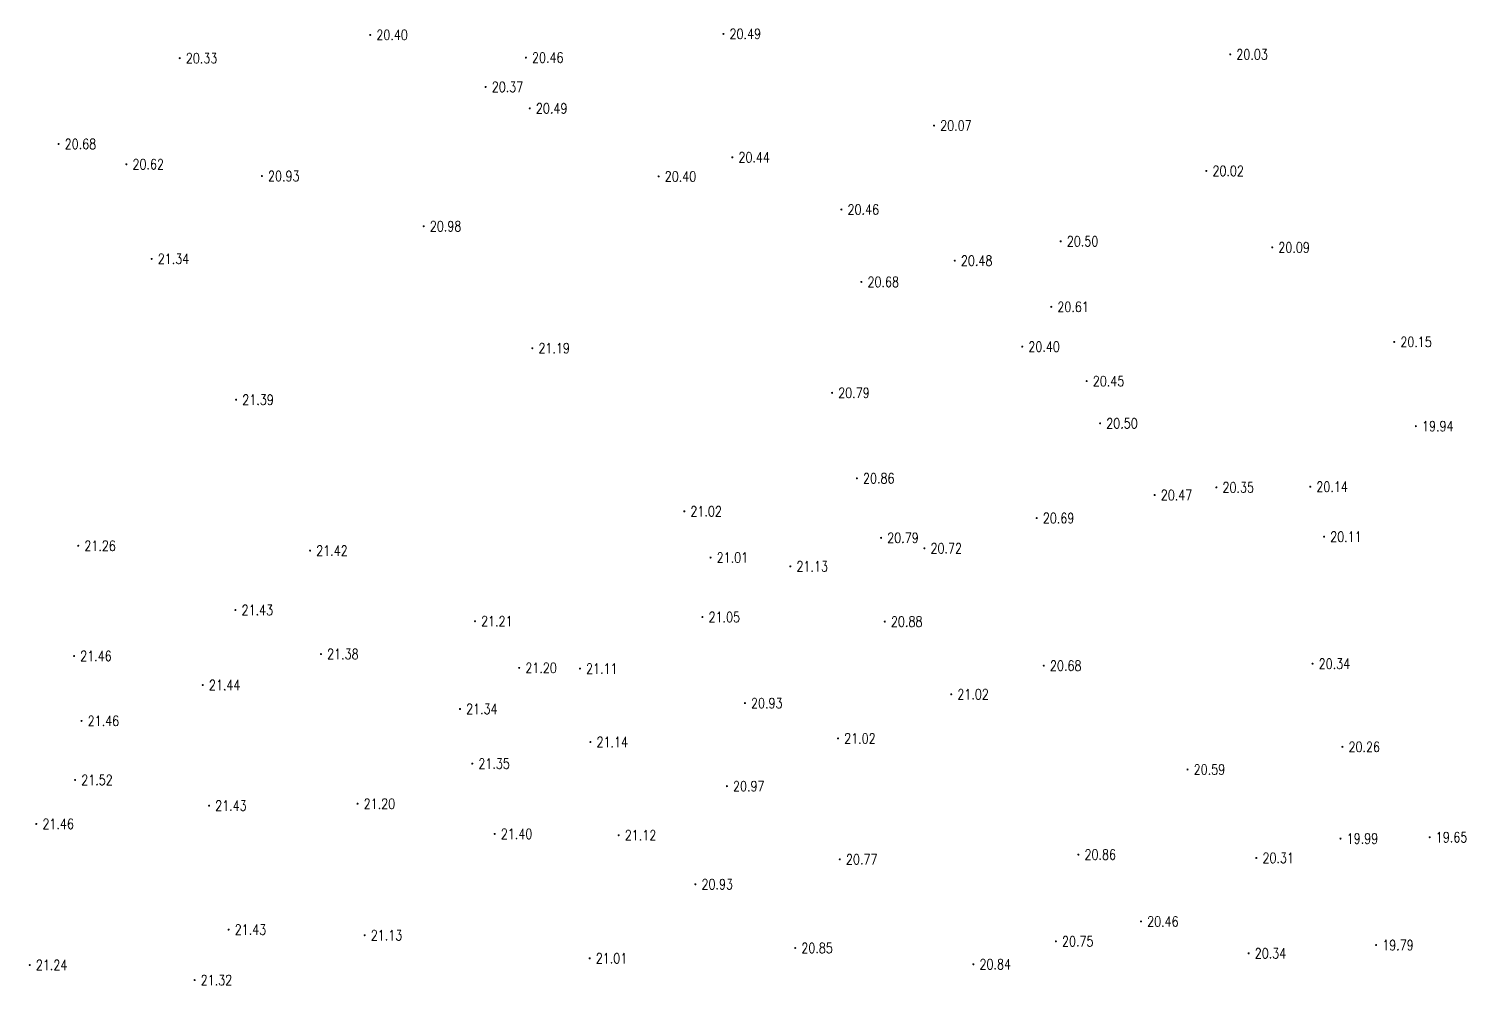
# Model space of a CAD drawing. Extents: x 476861 to 479475, y 2367369 to 2370541.
# Drawn here: x 477507.1 to 477648, y 2368938.6 to 2369032.2 of the extents above; entities that cross this region are included whole.
import ezdxf
from ezdxf.enums import TextEntityAlignment as Align

# ---------------------------------------------------------------- set-up
doc = ezdxf.new("R2010")
doc.units = 0
doc.header["$LTSCALE"] = 0.5
doc.layers.get('0').update_dxf_attribs({"linetype": 'CONTINUOUS'})
doc.layers.add('GCD', color=1, linetype='CONTINUOUS')
doc.styles.add('HZ', font='rs.shx', dxfattribs={"width": 0.8, "bigfont": 'hztxt.shx'})

# ---------------------------------------------------------------- blocks, each defined once
blk = doc.blocks.new('GC200')
at = {"linetype": 'Continuous', "const_width": 0.2, "flags": 128}
blk.add_lwpolyline([(-0.1, 0, 1), (0.1, 0, 1)], format="xyb", close=True, dxfattribs=at)

msp = doc.modelspace()

# ---------------------------------------------------------------- block references
at = {"layer": 'GCD', "linetype": 'Continuous'}
ref = msp.add_blockref('GC200', (477540.6, 2369031.634, 20.402), dxfattribs=dict(at, xscale=0.5, yscale=0.5, zscale=0.5))
ref.add_attrib('height', '20.40', dxfattribs={"linetype": 'Continuous', "height": 1, "style": 'HZ', "width": 0.8}).set_placement((477541.2, 2369031.634, 20.402), align=Align.MIDDLE_LEFT)
ref = msp.add_blockref('GC200', (477575.215, 2369031.734, 20.49), dxfattribs=dict(at, xscale=0.5, yscale=0.5, zscale=0.5))
ref.add_attrib('height', '20.49', dxfattribs={"linetype": 'Continuous', "height": 1, "style": 'HZ', "width": 0.8}).set_placement((477575.815, 2369031.734, 20.49), align=Align.MIDDLE_LEFT)
ref = msp.add_blockref('GC200', (477521.937, 2369029.354, 20.333), dxfattribs=dict(at, xscale=0.5, yscale=0.5, zscale=0.5))
ref.add_attrib('height', '20.33', dxfattribs={"linetype": 'Continuous', "height": 1, "style": 'HZ', "width": 0.8}).set_placement((477522.537, 2369029.354, 20.333), align=Align.MIDDLE_LEFT)
ref = msp.add_blockref('GC200', (477555.857, 2369029.409, 20.455), dxfattribs=dict(at, xscale=0.5, yscale=0.5, zscale=0.5))
ref.add_attrib('height', '20.46', dxfattribs={"linetype": 'Continuous', "height": 1, "style": 'HZ', "width": 0.8}).set_placement((477556.457, 2369029.409, 20.455), align=Align.MIDDLE_LEFT)
ref = msp.add_blockref('GC200', (477624.871, 2369029.725, 20.027), dxfattribs=dict(at, xscale=0.5, yscale=0.5, zscale=0.5))
ref.add_attrib('height', '20.03', dxfattribs={"linetype": 'Continuous', "height": 1, "style": 'HZ', "width": 0.8}).set_placement((477625.471, 2369029.725, 20.027), align=Align.MIDDLE_LEFT)
ref = msp.add_blockref('GC200', (477551.911, 2369026.536, 20.372), dxfattribs=dict(at, xscale=0.5, yscale=0.5, zscale=0.5))
ref.add_attrib('height', '20.37', dxfattribs={"linetype": 'Continuous', "height": 1, "style": 'HZ', "width": 0.8}).set_placement((477552.511, 2369026.536, 20.372), align=Align.MIDDLE_LEFT)
ref = msp.add_blockref('GC200', (477556.239, 2369024.438, 20.486), dxfattribs=dict(at, xscale=0.5, yscale=0.5, zscale=0.5))
ref.add_attrib('height', '20.49', dxfattribs={"linetype": 'Continuous', "height": 1, "style": 'HZ', "width": 0.8}).set_placement((477556.839, 2369024.438, 20.486), align=Align.MIDDLE_LEFT)
ref = msp.add_blockref('GC200', (477595.849, 2369022.755, 20.07), dxfattribs=dict(at, xscale=0.5, yscale=0.5, zscale=0.5))
ref.add_attrib('height', '20.07', dxfattribs={"linetype": 'Continuous', "height": 1, "style": 'HZ', "width": 0.8}).set_placement((477596.449, 2369022.755, 20.07), align=Align.MIDDLE_LEFT)
ref = msp.add_blockref('GC200', (477510.062, 2369020.952, 20.678), dxfattribs=dict(at, xscale=0.5, yscale=0.5, zscale=0.5))
ref.add_attrib('height', '20.68', dxfattribs={"linetype": 'Continuous', "height": 1, "style": 'HZ', "width": 0.8}).set_placement((477510.662, 2369020.952, 20.678), align=Align.MIDDLE_LEFT)
ref = msp.add_blockref('GC200', (477516.707, 2369018.964, 20.617), dxfattribs=dict(at, xscale=0.5, yscale=0.5, zscale=0.5))
ref.add_attrib('height', '20.62', dxfattribs={"linetype": 'Continuous', "height": 1, "style": 'HZ', "width": 0.8}).set_placement((477517.307, 2369018.964, 20.617), align=Align.MIDDLE_LEFT)
ref = msp.add_blockref('GC200', (477576.083, 2369019.643, 20.439), dxfattribs=dict(at, xscale=0.5, yscale=0.5, zscale=0.5))
ref.add_attrib('height', '20.44', dxfattribs={"linetype": 'Continuous', "height": 1, "style": 'HZ', "width": 0.8}).set_placement((477576.683, 2369019.643, 20.439), align=Align.MIDDLE_LEFT)
ref = msp.add_blockref('GC200', (477529.986, 2369017.807, 20.929), dxfattribs=dict(at, xscale=0.5, yscale=0.5, zscale=0.5))
ref.add_attrib('height', '20.93', dxfattribs={"linetype": 'Continuous', "height": 1, "style": 'HZ', "width": 0.8}).set_placement((477530.586, 2369017.807, 20.929), align=Align.MIDDLE_LEFT)
ref = msp.add_blockref('GC200', (477568.862, 2369017.771, 20.402), dxfattribs=dict(at, xscale=0.5, yscale=0.5, zscale=0.5))
ref.add_attrib('height', '20.40', dxfattribs={"linetype": 'Continuous', "height": 1, "style": 'HZ', "width": 0.8}).set_placement((477569.462, 2369017.771, 20.402), align=Align.MIDDLE_LEFT)
ref = msp.add_blockref('GC200', (477622.529, 2369018.313, 20.02), dxfattribs=dict(at, xscale=0.5, yscale=0.5, zscale=0.5))
ref.add_attrib('height', '20.02', dxfattribs={"linetype": 'Continuous', "height": 1, "style": 'HZ', "width": 0.8}).set_placement((477623.129, 2369018.313, 20.02), align=Align.MIDDLE_LEFT)
ref = msp.add_blockref('GC200', (477586.778, 2369014.534, 20.457), dxfattribs=dict(at, xscale=0.5, yscale=0.5, zscale=0.5))
ref.add_attrib('height', '20.46', dxfattribs={"linetype": 'Continuous', "height": 1, "style": 'HZ', "width": 0.8}).set_placement((477587.378, 2369014.534, 20.457), align=Align.MIDDLE_LEFT)
ref = msp.add_blockref('GC200', (477545.842, 2369012.893, 20.98), dxfattribs=dict(at, xscale=0.5, yscale=0.5, zscale=0.5))
ref.add_attrib('height', '20.98', dxfattribs={"linetype": 'Continuous', "height": 1, "style": 'HZ', "width": 0.8}).set_placement((477546.442, 2369012.893, 20.98), align=Align.MIDDLE_LEFT)
ref = msp.add_blockref('GC200', (477608.259, 2369011.419, 20.5), dxfattribs=dict(at, xscale=0.5, yscale=0.5, zscale=0.5))
ref.add_attrib('height', '20.50', dxfattribs={"linetype": 'Continuous', "height": 1, "style": 'HZ', "width": 0.8}).set_placement((477608.859, 2369011.419, 20.5), align=Align.MIDDLE_LEFT)
ref = msp.add_blockref('GC200', (477628.986, 2369010.824, 20.09), dxfattribs=dict(at, xscale=0.5, yscale=0.5, zscale=0.5))
ref.add_attrib('height', '20.09', dxfattribs={"linetype": 'Continuous', "height": 1, "style": 'HZ', "width": 0.8}).set_placement((477629.586, 2369010.824, 20.09), align=Align.MIDDLE_LEFT)
ref = msp.add_blockref('GC200', (477519.184, 2369009.701, 21.34), dxfattribs=dict(at, xscale=0.5, yscale=0.5, zscale=0.5))
ref.add_attrib('height', '21.34', dxfattribs={"linetype": 'Continuous', "height": 1, "style": 'HZ', "width": 0.8}).set_placement((477519.784, 2369009.701, 21.34), align=Align.MIDDLE_LEFT)
ref = msp.add_blockref('GC200', (477597.884, 2369009.524, 20.483), dxfattribs=dict(at, xscale=0.5, yscale=0.5, zscale=0.5))
ref.add_attrib('height', '20.48', dxfattribs={"linetype": 'Continuous', "height": 1, "style": 'HZ', "width": 0.8}).set_placement((477598.484, 2369009.524, 20.483), align=Align.MIDDLE_LEFT)
ref = msp.add_blockref('GC200', (477588.728, 2369007.441, 20.683), dxfattribs=dict(at, xscale=0.5, yscale=0.5, zscale=0.5))
ref.add_attrib('height', '20.68', dxfattribs={"linetype": 'Continuous', "height": 1, "style": 'HZ', "width": 0.8}).set_placement((477589.328, 2369007.441, 20.683), align=Align.MIDDLE_LEFT)
ref = msp.add_blockref('GC200', (477607.332, 2369005, 20.613), dxfattribs=dict(at, xscale=0.5, yscale=0.5, zscale=0.5))
ref.add_attrib('height', '20.61', dxfattribs={"linetype": 'Continuous', "height": 1, "style": 'HZ', "width": 0.8}).set_placement((477607.932, 2369005, 20.613), align=Align.MIDDLE_LEFT)
ref = msp.add_blockref('GC200', (477556.484, 2369000.952, 21.19), dxfattribs=dict(at, xscale=0.5, yscale=0.5, zscale=0.5))
ref.add_attrib('height', '21.19', dxfattribs={"linetype": 'Continuous', "height": 1, "style": 'HZ', "width": 0.8}).set_placement((477557.084, 2369000.952, 21.19), align=Align.MIDDLE_LEFT)
ref = msp.add_blockref('GC200', (477604.491, 2369001.103, 20.397), dxfattribs=dict(at, xscale=0.5, yscale=0.5, zscale=0.5))
ref.add_attrib('height', '20.40', dxfattribs={"linetype": 'Continuous', "height": 1, "style": 'HZ', "width": 0.8}).set_placement((477605.091, 2369001.103, 20.397), align=Align.MIDDLE_LEFT)
ref = msp.add_blockref('GC200', (477640.94, 2369001.568, 20.15), dxfattribs=dict(at, xscale=0.5, yscale=0.5, zscale=0.5))
ref.add_attrib('height', '20.15', dxfattribs={"linetype": 'Continuous', "height": 1, "style": 'HZ', "width": 0.8}).set_placement((477641.54, 2369001.568, 20.15), align=Align.MIDDLE_LEFT)
ref = msp.add_blockref('GC200', (477610.805, 2368997.725, 20.45), dxfattribs=dict(at, xscale=0.5, yscale=0.5, zscale=0.5))
ref.add_attrib('height', '20.45', dxfattribs={"linetype": 'Continuous', "height": 1, "style": 'HZ', "width": 0.8}).set_placement((477611.405, 2368997.725, 20.45), align=Align.MIDDLE_LEFT)
ref = msp.add_blockref('GC200', (477585.862, 2368996.579, 20.79), dxfattribs=dict(at, xscale=0.5, yscale=0.5, zscale=0.5))
ref.add_attrib('height', '20.79', dxfattribs={"linetype": 'Continuous', "height": 1, "style": 'HZ', "width": 0.8}).set_placement((477586.462, 2368996.579, 20.79), align=Align.MIDDLE_LEFT)
ref = msp.add_blockref('GC200', (477527.463, 2368995.901, 21.39), dxfattribs=dict(at, xscale=0.5, yscale=0.5, zscale=0.5))
ref.add_attrib('height', '21.39', dxfattribs={"linetype": 'Continuous', "height": 1, "style": 'HZ', "width": 0.8}).set_placement((477528.063, 2368995.901, 21.39), align=Align.MIDDLE_LEFT)
ref = msp.add_blockref('GC200', (477612.126, 2368993.593, 20.501), dxfattribs=dict(at, xscale=0.5, yscale=0.5, zscale=0.5))
ref.add_attrib('height', '20.50', dxfattribs={"linetype": 'Continuous', "height": 1, "style": 'HZ', "width": 0.8}).set_placement((477612.726, 2368993.593, 20.501), align=Align.MIDDLE_LEFT)
ref = msp.add_blockref('GC200', (477643.063, 2368993.313, 19.935), dxfattribs=dict(at, xscale=0.5, yscale=0.5, zscale=0.5))
ref.add_attrib('height', '19.94', dxfattribs={"linetype": 'Continuous', "height": 1, "style": 'HZ', "width": 0.8}).set_placement((477643.663, 2368993.313, 19.935), align=Align.MIDDLE_LEFT)
ref = msp.add_blockref('GC200', (477588.287, 2368988.207, 20.857), dxfattribs=dict(at, xscale=0.5, yscale=0.5, zscale=0.5))
ref.add_attrib('height', '20.86', dxfattribs={"linetype": 'Continuous', "height": 1, "style": 'HZ', "width": 0.8}).set_placement((477588.887, 2368988.207, 20.857), align=Align.MIDDLE_LEFT)
ref = msp.add_blockref('GC200', (477617.468, 2368986.568, 20.471), dxfattribs=dict(at, xscale=0.5, yscale=0.5, zscale=0.5))
ref.add_attrib('height', '20.47', dxfattribs={"linetype": 'Continuous', "height": 1, "style": 'HZ', "width": 0.8}).set_placement((477618.068, 2368986.568, 20.471), align=Align.MIDDLE_LEFT)
ref = msp.add_blockref('GC200', (477623.519, 2368987.318, 20.351), dxfattribs=dict(at, xscale=0.5, yscale=0.5, zscale=0.5))
ref.add_attrib('height', '20.35', dxfattribs={"linetype": 'Continuous', "height": 1, "style": 'HZ', "width": 0.8}).set_placement((477624.119, 2368987.318, 20.351), align=Align.MIDDLE_LEFT)
ref = msp.add_blockref('GC200', (477632.715, 2368987.382, 20.136), dxfattribs=dict(at, xscale=0.5, yscale=0.5, zscale=0.5))
ref.add_attrib('height', '20.14', dxfattribs={"linetype": 'Continuous', "height": 1, "style": 'HZ', "width": 0.8}).set_placement((477633.315, 2368987.382, 20.136), align=Align.MIDDLE_LEFT)
ref = msp.add_blockref('GC200', (477571.377, 2368984.973, 21.019), dxfattribs=dict(at, xscale=0.5, yscale=0.5, zscale=0.5))
ref.add_attrib('height', '21.02', dxfattribs={"linetype": 'Continuous', "height": 1, "style": 'HZ', "width": 0.8}).set_placement((477571.977, 2368984.973, 21.019), align=Align.MIDDLE_LEFT)
ref = msp.add_blockref('GC200', (477605.912, 2368984.312, 20.692), dxfattribs=dict(at, xscale=0.5, yscale=0.5, zscale=0.5))
ref.add_attrib('height', '20.69', dxfattribs={"linetype": 'Continuous', "height": 1, "style": 'HZ', "width": 0.8}).set_placement((477606.512, 2368984.312, 20.692), align=Align.MIDDLE_LEFT)
ref = msp.add_blockref('GC200', (477590.665, 2368982.379, 20.787), dxfattribs=dict(at, xscale=0.5, yscale=0.5, zscale=0.5))
ref.add_attrib('height', '20.79', dxfattribs={"linetype": 'Continuous', "height": 1, "style": 'HZ', "width": 0.8}).set_placement((477591.265, 2368982.379, 20.787), align=Align.MIDDLE_LEFT)
ref = msp.add_blockref('GC200', (477634.073, 2368982.485, 20.11), dxfattribs=dict(at, xscale=0.5, yscale=0.5, zscale=0.5))
ref.add_attrib('height', '20.11', dxfattribs={"linetype": 'Continuous', "height": 1, "style": 'HZ', "width": 0.8}).set_placement((477634.673, 2368982.485, 20.11), align=Align.MIDDLE_LEFT)
ref = msp.add_blockref('GC200', (477511.988, 2368981.599, 21.262), dxfattribs=dict(at, xscale=0.5, yscale=0.5, zscale=0.5))
ref.add_attrib('height', '21.26', dxfattribs={"linetype": 'Continuous', "height": 1, "style": 'HZ', "width": 0.8}).set_placement((477512.588, 2368981.599, 21.262), align=Align.MIDDLE_LEFT)
ref = msp.add_blockref('GC200', (477534.711, 2368981.124, 21.42), dxfattribs=dict(at, xscale=0.5, yscale=0.5, zscale=0.5))
ref.add_attrib('height', '21.42', dxfattribs={"linetype": 'Continuous', "height": 1, "style": 'HZ', "width": 0.8}).set_placement((477535.311, 2368981.124, 21.42), align=Align.MIDDLE_LEFT)
ref = msp.add_blockref('GC200', (477594.907, 2368981.351, 20.72), dxfattribs=dict(at, xscale=0.5, yscale=0.5, zscale=0.5))
ref.add_attrib('height', '20.72', dxfattribs={"linetype": 'Continuous', "height": 1, "style": 'HZ', "width": 0.8}).set_placement((477595.507, 2368981.351, 20.72), align=Align.MIDDLE_LEFT)
ref = msp.add_blockref('GC200', (477573.949, 2368980.449, 21.009), dxfattribs=dict(at, xscale=0.5, yscale=0.5, zscale=0.5))
ref.add_attrib('height', '21.01', dxfattribs={"linetype": 'Continuous', "height": 1, "style": 'HZ', "width": 0.8}).set_placement((477574.549, 2368980.449, 21.009), align=Align.MIDDLE_LEFT)
ref = msp.add_blockref('GC200', (477581.769, 2368979.581, 21.133), dxfattribs=dict(at, xscale=0.5, yscale=0.5, zscale=0.5))
ref.add_attrib('height', '21.13', dxfattribs={"linetype": 'Continuous', "height": 1, "style": 'HZ', "width": 0.8}).set_placement((477582.369, 2368979.581, 21.133), align=Align.MIDDLE_LEFT)
ref = msp.add_blockref('GC200', (477527.397, 2368975.303, 21.429), dxfattribs=dict(at, xscale=0.5, yscale=0.5, zscale=0.5))
ref.add_attrib('height', '21.43', dxfattribs={"linetype": 'Continuous', "height": 1, "style": 'HZ', "width": 0.8}).set_placement((477527.997, 2368975.303, 21.429), align=Align.MIDDLE_LEFT)
ref = msp.add_blockref('GC200', (477550.867, 2368974.216, 21.205), dxfattribs=dict(at, xscale=0.5, yscale=0.5, zscale=0.5))
ref.add_attrib('height', '21.21', dxfattribs={"linetype": 'Continuous', "height": 1, "style": 'HZ', "width": 0.8}).set_placement((477551.467, 2368974.216, 21.205), align=Align.MIDDLE_LEFT)
ref = msp.add_blockref('GC200', (477573.156, 2368974.616, 21.049), dxfattribs=dict(at, xscale=0.5, yscale=0.5, zscale=0.5))
ref.add_attrib('height', '21.05', dxfattribs={"linetype": 'Continuous', "height": 1, "style": 'HZ', "width": 0.8}).set_placement((477573.756, 2368974.616, 21.049), align=Align.MIDDLE_LEFT)
ref = msp.add_blockref('GC200', (477591.026, 2368974.179, 20.881), dxfattribs=dict(at, xscale=0.5, yscale=0.5, zscale=0.5))
ref.add_attrib('height', '20.88', dxfattribs={"linetype": 'Continuous', "height": 1, "style": 'HZ', "width": 0.8}).set_placement((477591.626, 2368974.179, 20.881), align=Align.MIDDLE_LEFT)
ref = msp.add_blockref('GC200', (477511.584, 2368970.805, 21.459), dxfattribs=dict(at, xscale=0.5, yscale=0.5, zscale=0.5))
ref.add_attrib('height', '21.46', dxfattribs={"linetype": 'Continuous', "height": 1, "style": 'HZ', "width": 0.8}).set_placement((477512.184, 2368970.805, 21.459), align=Align.MIDDLE_LEFT)
ref = msp.add_blockref('GC200', (477535.777, 2368970.995, 21.376), dxfattribs=dict(at, xscale=0.5, yscale=0.5, zscale=0.5))
ref.add_attrib('height', '21.38', dxfattribs={"linetype": 'Continuous', "height": 1, "style": 'HZ', "width": 0.8}).set_placement((477536.377, 2368970.995, 21.376), align=Align.MIDDLE_LEFT)
ref = msp.add_blockref('GC200', (477555.197, 2368969.645, 21.203), dxfattribs=dict(at, xscale=0.5, yscale=0.5, zscale=0.5))
ref.add_attrib('height', '21.20', dxfattribs={"linetype": 'Continuous', "height": 1, "style": 'HZ', "width": 0.8}).set_placement((477555.797, 2368969.645, 21.203), align=Align.MIDDLE_LEFT)
ref = msp.add_blockref('GC200', (477561.151, 2368969.575, 21.11), dxfattribs=dict(at, xscale=0.5, yscale=0.5, zscale=0.5))
ref.add_attrib('height', '21.11', dxfattribs={"linetype": 'Continuous', "height": 1, "style": 'HZ', "width": 0.8}).set_placement((477561.751, 2368969.575, 21.11), align=Align.MIDDLE_LEFT)
ref = msp.add_blockref('GC200', (477606.607, 2368969.855, 20.681), dxfattribs=dict(at, xscale=0.5, yscale=0.5, zscale=0.5))
ref.add_attrib('height', '20.68', dxfattribs={"linetype": 'Continuous', "height": 1, "style": 'HZ', "width": 0.8}).set_placement((477607.207, 2368969.855, 20.681), align=Align.MIDDLE_LEFT)
ref = msp.add_blockref('GC200', (477632.936, 2368970.05, 20.34), dxfattribs=dict(at, xscale=0.5, yscale=0.5, zscale=0.5))
ref.add_attrib('height', '20.34', dxfattribs={"linetype": 'Continuous', "height": 1, "style": 'HZ', "width": 0.8}).set_placement((477633.536, 2368970.05, 20.34), align=Align.MIDDLE_LEFT)
ref = msp.add_blockref('GC200', (477524.196, 2368967.96, 21.444), dxfattribs=dict(at, xscale=0.5, yscale=0.5, zscale=0.5))
ref.add_attrib('height', '21.44', dxfattribs={"linetype": 'Continuous', "height": 1, "style": 'HZ', "width": 0.8}).set_placement((477524.796, 2368967.96, 21.444), align=Align.MIDDLE_LEFT)
ref = msp.add_blockref('GC200', (477597.533, 2368967.061, 21.021), dxfattribs=dict(at, xscale=0.5, yscale=0.5, zscale=0.5))
ref.add_attrib('height', '21.02', dxfattribs={"linetype": 'Continuous', "height": 1, "style": 'HZ', "width": 0.8}).set_placement((477598.133, 2368967.061, 21.021), align=Align.MIDDLE_LEFT)
ref = msp.add_blockref('GC200', (477549.398, 2368965.616, 21.335), dxfattribs=dict(at, xscale=0.5, yscale=0.5, zscale=0.5))
ref.add_attrib('height', '21.34', dxfattribs={"linetype": 'Continuous', "height": 1, "style": 'HZ', "width": 0.8}).set_placement((477549.998, 2368965.616, 21.335), align=Align.MIDDLE_LEFT)
ref = msp.add_blockref('GC200', (477577.316, 2368966.19, 20.927), dxfattribs=dict(at, xscale=0.5, yscale=0.5, zscale=0.5))
ref.add_attrib('height', '20.93', dxfattribs={"linetype": 'Continuous', "height": 1, "style": 'HZ', "width": 0.8}).set_placement((477577.916, 2368966.19, 20.927), align=Align.MIDDLE_LEFT)
ref = msp.add_blockref('GC200', (477512.312, 2368964.454, 21.462), dxfattribs=dict(at, xscale=0.5, yscale=0.5, zscale=0.5))
ref.add_attrib('height', '21.46', dxfattribs={"linetype": 'Continuous', "height": 1, "style": 'HZ', "width": 0.8}).set_placement((477512.912, 2368964.454, 21.462), align=Align.MIDDLE_LEFT)
ref = msp.add_blockref('GC200', (477562.18, 2368962.379, 21.143), dxfattribs=dict(at, xscale=0.5, yscale=0.5, zscale=0.5))
ref.add_attrib('height', '21.14', dxfattribs={"linetype": 'Continuous', "height": 1, "style": 'HZ', "width": 0.8}).set_placement((477562.78, 2368962.379, 21.143), align=Align.MIDDLE_LEFT)
ref = msp.add_blockref('GC200', (477586.442, 2368962.731, 21.023), dxfattribs=dict(at, xscale=0.5, yscale=0.5, zscale=0.5))
ref.add_attrib('height', '21.02', dxfattribs={"linetype": 'Continuous', "height": 1, "style": 'HZ', "width": 0.8}).set_placement((477587.042, 2368962.731, 21.023), align=Align.MIDDLE_LEFT)
ref = msp.add_blockref('GC200', (477635.866, 2368961.911, 20.262), dxfattribs=dict(at, xscale=0.5, yscale=0.5, zscale=0.5))
ref.add_attrib('height', '20.26', dxfattribs={"linetype": 'Continuous', "height": 1, "style": 'HZ', "width": 0.8}).set_placement((477636.466, 2368961.911, 20.262), align=Align.MIDDLE_LEFT)
ref = msp.add_blockref('GC200', (477550.602, 2368960.27, 21.351), dxfattribs=dict(at, xscale=0.5, yscale=0.5, zscale=0.5))
ref.add_attrib('height', '21.35', dxfattribs={"linetype": 'Continuous', "height": 1, "style": 'HZ', "width": 0.8}).set_placement((477551.202, 2368960.27, 21.351), align=Align.MIDDLE_LEFT)
ref = msp.add_blockref('GC200', (477620.689, 2368959.692, 20.59), dxfattribs=dict(at, xscale=0.5, yscale=0.5, zscale=0.5))
ref.add_attrib('height', '20.59', dxfattribs={"linetype": 'Continuous', "height": 1, "style": 'HZ', "width": 0.8}).set_placement((477621.289, 2368959.692, 20.59), align=Align.MIDDLE_LEFT)
ref = msp.add_blockref('GC200', (477511.686, 2368958.67, 21.52), dxfattribs=dict(at, xscale=0.5, yscale=0.5, zscale=0.5))
ref.add_attrib('height', '21.52', dxfattribs={"linetype": 'Continuous', "height": 1, "style": 'HZ', "width": 0.8}).set_placement((477512.286, 2368958.67, 21.52), align=Align.MIDDLE_LEFT)
ref = msp.add_blockref('GC200', (477575.553, 2368958.058, 20.967), dxfattribs=dict(at, xscale=0.5, yscale=0.5, zscale=0.5))
ref.add_attrib('height', '20.97', dxfattribs={"linetype": 'Continuous', "height": 1, "style": 'HZ', "width": 0.8}).set_placement((477576.153, 2368958.058, 20.967), align=Align.MIDDLE_LEFT)
ref = msp.add_blockref('GC200', (477524.811, 2368956.147, 21.43), dxfattribs=dict(at, xscale=0.5, yscale=0.5, zscale=0.5))
ref.add_attrib('height', '21.43', dxfattribs={"linetype": 'Continuous', "height": 1, "style": 'HZ', "width": 0.8}).set_placement((477525.411, 2368956.147, 21.43), align=Align.MIDDLE_LEFT)
ref = msp.add_blockref('GC200', (477539.359, 2368956.334, 21.204), dxfattribs=dict(at, xscale=0.5, yscale=0.5, zscale=0.5))
ref.add_attrib('height', '21.20', dxfattribs={"linetype": 'Continuous', "height": 1, "style": 'HZ', "width": 0.8}).set_placement((477539.959, 2368956.334, 21.204), align=Align.MIDDLE_LEFT)
ref = msp.add_blockref('GC200', (477507.882, 2368954.359, 21.458), dxfattribs=dict(at, xscale=0.5, yscale=0.5, zscale=0.5))
ref.add_attrib('height', '21.46', dxfattribs={"linetype": 'Continuous', "height": 1, "style": 'HZ', "width": 0.8}).set_placement((477508.482, 2368954.359, 21.458), align=Align.MIDDLE_LEFT)
ref = msp.add_blockref('GC200', (477552.801, 2368953.384, 21.403), dxfattribs=dict(at, xscale=0.5, yscale=0.5, zscale=0.5))
ref.add_attrib('height', '21.40', dxfattribs={"linetype": 'Continuous', "height": 1, "style": 'HZ', "width": 0.8}).set_placement((477553.401, 2368953.384, 21.403), align=Align.MIDDLE_LEFT)
ref = msp.add_blockref('GC200', (477564.949, 2368953.256, 21.12), dxfattribs=dict(at, xscale=0.5, yscale=0.5, zscale=0.5))
ref.add_attrib('height', '21.12', dxfattribs={"linetype": 'Continuous', "height": 1, "style": 'HZ', "width": 0.8}).set_placement((477565.549, 2368953.256, 21.12), align=Align.MIDDLE_LEFT)
ref = msp.add_blockref('GC200', (477635.679, 2368952.926, 19.99), dxfattribs=dict(at, xscale=0.5, yscale=0.5, zscale=0.5))
ref.add_attrib('height', '19.99', dxfattribs={"linetype": 'Continuous', "height": 1, "style": 'HZ', "width": 0.8}).set_placement((477636.279, 2368952.926, 19.99), align=Align.MIDDLE_LEFT)
ref = msp.add_blockref('GC200', (477644.418, 2368953.055, 19.65), dxfattribs=dict(at, xscale=0.5, yscale=0.5, zscale=0.5))
ref.add_attrib('height', '19.65', dxfattribs={"linetype": 'Continuous', "height": 1, "style": 'HZ', "width": 0.8}).set_placement((477645.018, 2368953.055, 19.65), align=Align.MIDDLE_LEFT)
ref = msp.add_blockref('GC200', (477609.997, 2368951.359, 20.859), dxfattribs=dict(at, xscale=0.5, yscale=0.5, zscale=0.5))
ref.add_attrib('height', '20.86', dxfattribs={"linetype": 'Continuous', "height": 1, "style": 'HZ', "width": 0.8}).set_placement((477610.597, 2368951.359, 20.859), align=Align.MIDDLE_LEFT)
ref = msp.add_blockref('GC200', (477627.431, 2368951.029, 20.31), dxfattribs=dict(at, xscale=0.5, yscale=0.5, zscale=0.5))
ref.add_attrib('height', '20.31', dxfattribs={"linetype": 'Continuous', "height": 1, "style": 'HZ', "width": 0.8}).set_placement((477628.031, 2368951.029, 20.31), align=Align.MIDDLE_LEFT)
ref = msp.add_blockref('GC200', (477586.617, 2368950.89, 20.774), dxfattribs=dict(at, xscale=0.5, yscale=0.5, zscale=0.5))
ref.add_attrib('height', '20.77', dxfattribs={"linetype": 'Continuous', "height": 1, "style": 'HZ', "width": 0.8}).set_placement((477587.217, 2368950.89, 20.774), align=Align.MIDDLE_LEFT)
ref = msp.add_blockref('GC200', (477572.465, 2368948.452, 20.934), dxfattribs=dict(at, xscale=0.5, yscale=0.5, zscale=0.5))
ref.add_attrib('height', '20.93', dxfattribs={"linetype": 'Continuous', "height": 1, "style": 'HZ', "width": 0.8}).set_placement((477573.065, 2368948.452, 20.934), align=Align.MIDDLE_LEFT)
ref = msp.add_blockref('GC200', (477526.726, 2368944.011, 21.433), dxfattribs=dict(at, xscale=0.5, yscale=0.5, zscale=0.5))
ref.add_attrib('height', '21.43', dxfattribs={"linetype": 'Continuous', "height": 1, "style": 'HZ', "width": 0.8}).set_placement((477527.326, 2368944.011, 21.433), align=Align.MIDDLE_LEFT)
ref = msp.add_blockref('GC200', (477616.128, 2368944.808, 20.463), dxfattribs=dict(at, xscale=0.5, yscale=0.5, zscale=0.5))
ref.add_attrib('height', '20.46', dxfattribs={"linetype": 'Continuous', "height": 1, "style": 'HZ', "width": 0.8}).set_placement((477616.728, 2368944.808, 20.463), align=Align.MIDDLE_LEFT)
ref = msp.add_blockref('GC200', (477540.057, 2368943.459, 21.133), dxfattribs=dict(at, xscale=0.5, yscale=0.5, zscale=0.5))
ref.add_attrib('height', '21.13', dxfattribs={"linetype": 'Continuous', "height": 1, "style": 'HZ', "width": 0.8}).set_placement((477540.657, 2368943.459, 21.133), align=Align.MIDDLE_LEFT)
ref = msp.add_blockref('GC200', (477607.786, 2368942.861, 20.747), dxfattribs=dict(at, xscale=0.5, yscale=0.5, zscale=0.5))
ref.add_attrib('height', '20.75', dxfattribs={"linetype": 'Continuous', "height": 1, "style": 'HZ', "width": 0.8}).set_placement((477608.386, 2368942.861, 20.747), align=Align.MIDDLE_LEFT)
ref = msp.add_blockref('GC200', (477562.103, 2368941.195, 21.006), dxfattribs=dict(at, xscale=0.5, yscale=0.5, zscale=0.5))
ref.add_attrib('height', '21.01', dxfattribs={"linetype": 'Continuous', "height": 1, "style": 'HZ', "width": 0.8}).set_placement((477562.703, 2368941.195, 21.006), align=Align.MIDDLE_LEFT)
ref = msp.add_blockref('GC200', (477582.243, 2368942.206, 20.852), dxfattribs=dict(at, xscale=0.5, yscale=0.5, zscale=0.5))
ref.add_attrib('height', '20.85', dxfattribs={"linetype": 'Continuous', "height": 1, "style": 'HZ', "width": 0.8}).set_placement((477582.843, 2368942.206, 20.852), align=Align.MIDDLE_LEFT)
ref = msp.add_blockref('GC200', (477626.676, 2368941.69, 20.341), dxfattribs=dict(at, xscale=0.5, yscale=0.5, zscale=0.5))
ref.add_attrib('height', '20.34', dxfattribs={"linetype": 'Continuous', "height": 1, "style": 'HZ', "width": 0.8}).set_placement((477627.276, 2368941.69, 20.341), align=Align.MIDDLE_LEFT)
ref = msp.add_blockref('GC200', (477639.169, 2368942.494, 19.789), dxfattribs=dict(at, xscale=0.5, yscale=0.5, zscale=0.5))
ref.add_attrib('height', '19.79', dxfattribs={"linetype": 'Continuous', "height": 1, "style": 'HZ', "width": 0.8}).set_placement((477639.769, 2368942.494, 19.789), align=Align.MIDDLE_LEFT)
ref = msp.add_blockref('GC200', (477507.241, 2368940.542, 21.24), dxfattribs=dict(at, xscale=0.5, yscale=0.5, zscale=0.5))
ref.add_attrib('height', '21.24', dxfattribs={"linetype": 'Continuous', "height": 1, "style": 'HZ', "width": 0.8}).set_placement((477507.841, 2368940.542, 21.24), align=Align.MIDDLE_LEFT)
ref = msp.add_blockref('GC200', (477599.705, 2368940.615, 20.839), dxfattribs=dict(at, xscale=0.5, yscale=0.5, zscale=0.5))
ref.add_attrib('height', '20.84', dxfattribs={"linetype": 'Continuous', "height": 1, "style": 'HZ', "width": 0.8}).set_placement((477600.305, 2368940.615, 20.839), align=Align.MIDDLE_LEFT)
ref = msp.add_blockref('GC200', (477523.392, 2368939.063, 21.32), dxfattribs=dict(at, xscale=0.5, yscale=0.5, zscale=0.5))
ref.add_attrib('height', '21.32', dxfattribs={"linetype": 'Continuous', "height": 1, "style": 'HZ', "width": 0.8}).set_placement((477523.992, 2368939.063, 21.32), align=Align.MIDDLE_LEFT)

doc.saveas('drawing.dxf')
